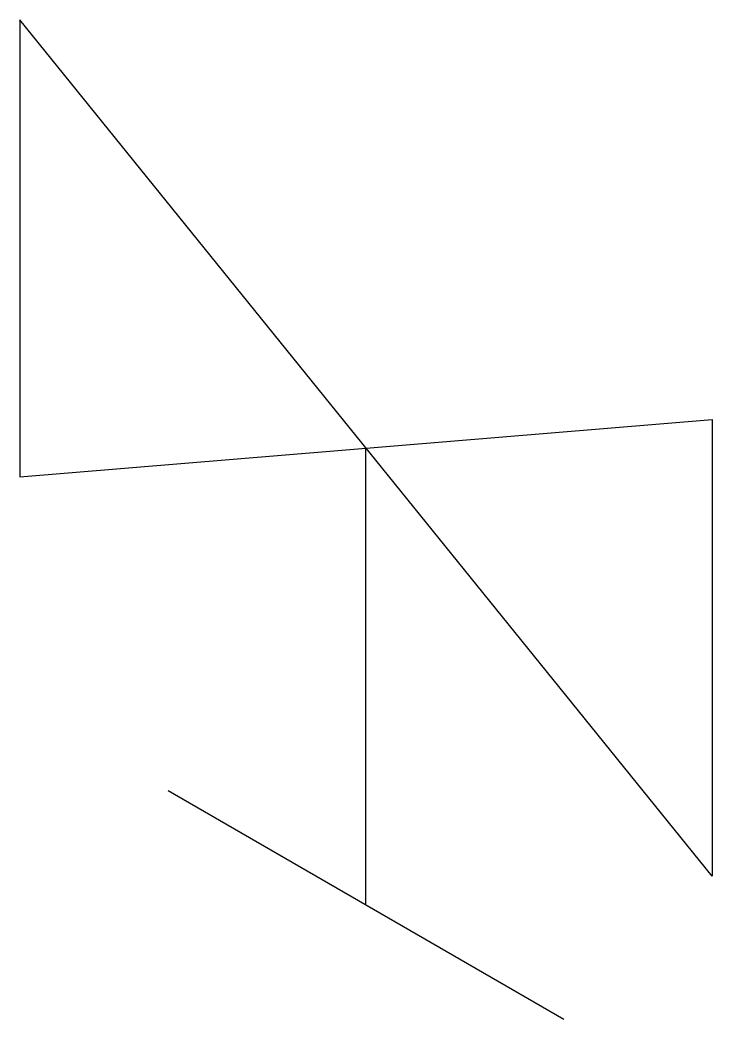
# Model space of a CAD drawing. Header units: millimetres. Extents: x -10045.608 to -10045.38, y -20.005 to -19.677.
import ezdxf

# ---------------------------------------------------------------- set-up
doc = ezdxf.new("R2010")
doc.units = ezdxf.units.MM
doc.layers.add('Tub_iso_bloqueios', color=2, linetype='Continuous')

msp = doc.modelspace()

# ---------------------------------------------------------------- linework, layer by layer
at = {"layer": 'Tub_iso_bloqueios', "color": 2}
for p, q in [((-10045.60774, -19.67651), (-10045.60774, -19.82651)), ((-10045.38041, -19.95776), (-10045.60774, -19.67651)), ((-10045.60774, -19.82651), (-10045.38041, -19.80776)), ((-10045.38041, -19.80776), (-10045.38041, -19.95776))]:
    msp.add_line(p, q, dxfattribs=at)
at = {"layer": 'Tub_iso_bloqueios'}
for p, q in [((-10045.49408, -19.96713), (-10045.49408, -19.81713)), ((-10045.55903, -19.92963), (-10045.42913, -20.00463))]:
    msp.add_line(p, q, dxfattribs=at)

doc.saveas('drawing.dxf')
